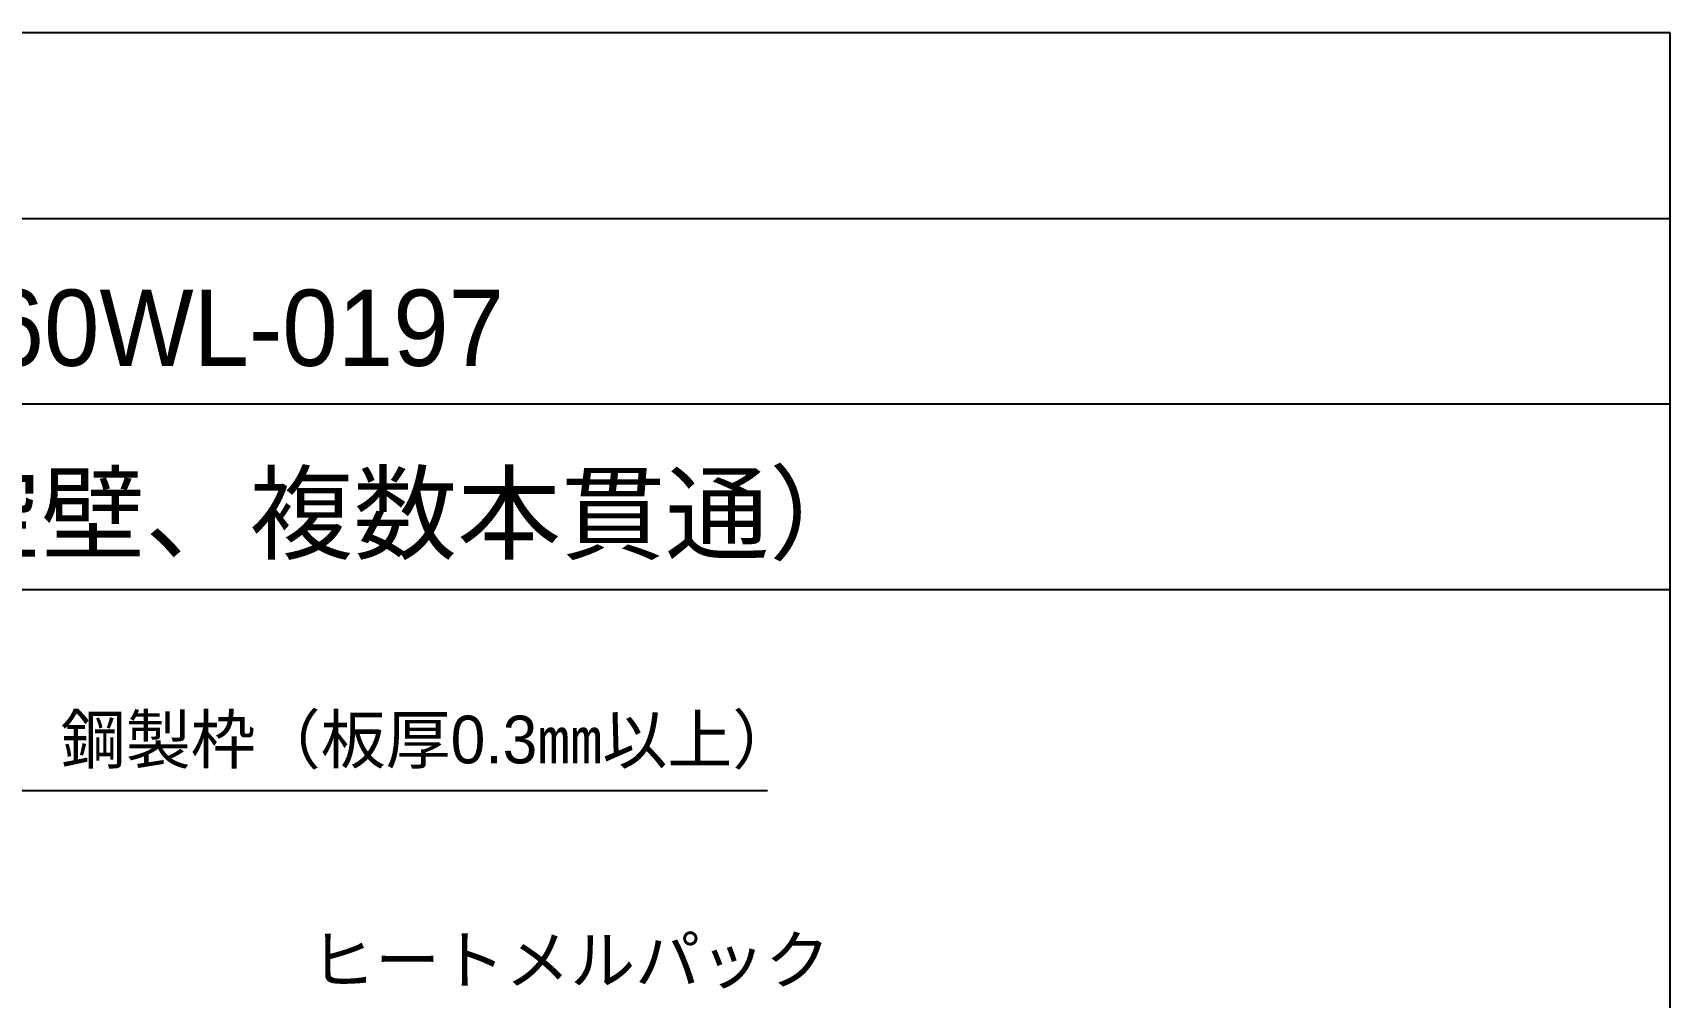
# Model space of a CAD drawing. Extents: x 443 to 1217, y -1921 to -677.
# Drawn here: x 1125 to 1210.9, y -1416.3 to -1365.7 of the extents above; entities that cross this region are included whole.
import ezdxf
from ezdxf.enums import TextEntityAlignment as Align

# ---------------------------------------------------------------- set-up
doc = ezdxf.new("R2010")
doc.units = 0
doc.header["$MEASUREMENT"] = 0
doc.layers.get('0').update_dxf_attribs({"linetype": 'CONTINUOUS'})
doc.layers.get('Defpoints').update_dxf_attribs({"color": 21, "linetype": 'CONTINUOUS'})
for name, color, linetype in [('1', 7, 'CONTINUOUS'), ('10', 7, 'CONTINUOUS'), ('25', 7, 'CONTINUOUS')]:
    doc.layers.add(name, color=color, linetype=linetype)
doc.styles.add('ｽﾀｲﾙ2', font='MS PGothic.ttf')

msp = doc.modelspace()

# ---------------------------------------------------------------- linework, layer by layer
at = {"color": 7, "linetype": 'Continuous'}
msp.add_line((1123.262, -1405.455), (1163.544, -1405.455), dxfattribs=at)
at = {"layer": '1', "color": 3, "linetype": 'Continuous'}
for p, q in [((1048.063, -1375.444), (1210.905, -1375.444)), ((1048.063, -1385.183), (1210.905, -1385.183))]:
    msp.add_line(p, q, dxfattribs=at)
at = {"layer": '1', "color": 4, "linetype": 'Continuous'}
msp.add_line((1018.845, -1394.923), (1210.905, -1394.923), dxfattribs=at)
at = {"layer": '25', "color": 4}
for p, q in [((1210.905, -1365.705), (442.666, -1365.705)), ((1210.905, -1879.993), (1210.905, -1365.705))]:
    msp.add_line(p, q, dxfattribs=at)

# ---------------------------------------------------------------- texts
at = {"layer": '10', "linetype": 'Continuous', "style": 'ｽﾀｲﾙ2'}
for tag, p in [('鋼製枠（板厚0.3㎜以上）', (1126.459, -1404.789)), ('ヒートメルパック', (1139.547, -1416.353))]:
    msp.add_attdef(tag, text='', height=2.5, dxfattribs=at).set_placement(p, align=Align.BOTTOM_LEFT)
at = {"layer": '25', "style": 'ｽﾀｲﾙ2'}
msp.add_text('国土交通大臣認定番号\u3000PS060WL-0197', height=4, dxfattribs=at).set_placement((1052.766, -1383.183))
at = {"layer": 'Defpoints', "style": 'ｽﾀｲﾙ2'}
msp.add_text('タフロック-耐火パック（中空壁、複数本貫通）', height=4, dxfattribs=at).set_placement((1052.766, -1392.923))

doc.saveas('drawing.dxf')
